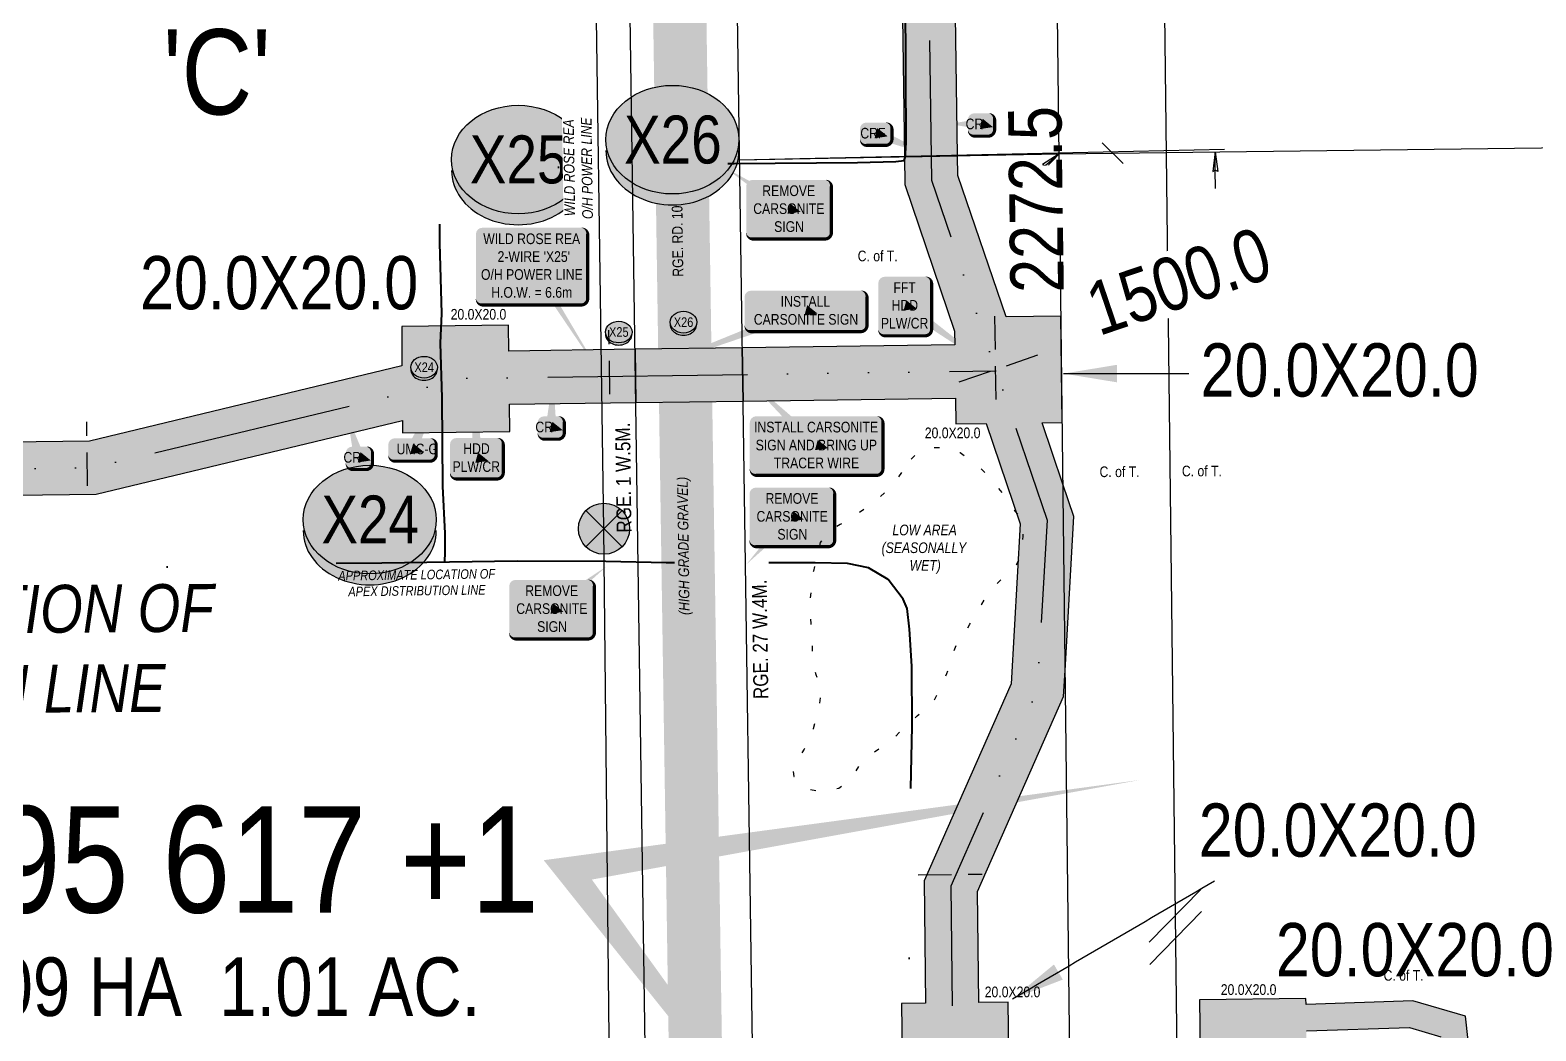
# Model space of a CAD drawing. Extents: x 57693 to 70573, y 5994359 to 6008381.
# Drawn here: x 64984.2 to 65266.7, y 6001895.5 to 6002083.4 of the extents above; entities that cross this region are included whole.
import ezdxf
from ezdxf.enums import TextEntityAlignment as Align

# ---------------------------------------------------------------- set-up
doc = ezdxf.new("R2010")
doc.units = 0
doc.header["$LTSCALE"] = 5
for name, pattern in [('COOP2', [10, 5, -1, 0, -1, 0, -1, 0, -1, 0, -1]), ('DASHDOT', [25.4, 12.7, -6.35, 0, -6.35]), ('foc-TIELINE', [1.875, 1.25, -0.625]), ('foc-TOPO', [1, 0.2, -0.8])]:
    doc.linetypes.add(name, pattern=pattern)
for name, color, linetype in [('7', 7, 'Continuous'), ('AS-FENCE', 48, 'foc-FENCE'), ('AS-POWER', 104, 'foc-POWER'), ('AS-POWER-EXISTING-PP', 72, 'Continuous'), ('AS-POWER-T-1000', 104, 'Continuous'), ('AS-ROADS', 254, 'Continuous'), ('C-SYMBOL', 7, 'Continuous'), ('D-TXT-1000', 6, 'Continuous'), ('DETAIL-T', 7, 'Continuous'), ('L-AREAREQUIRED', 7, 'Continuous'), ('L-ROAD-T-1000', 7, 'Continuous'), ('L-SEC', 7, 'Continuous'), ('L-TITLEDB', 4, 'Continuous'), ('L-TITLEDB-T-1000', 4, 'Continuous'), ('P-APEX RECON PAY ITEMS-1000', 240, 'Continuous'), ('P-APEX RECON-10m BUFFER', 51, 'COOP2'), ('P-APEX RECON-URBAN', 30, 'COOP2'), ('P-APEX RECON-WORK AREA', 104, 'Continuous'), ('P-BUFFER-PURPLE', 187, 'foc-TIELINE'), ('P-BUFFER-PURPLE-T', 187, 'Continuous'), ('P-CROSSINGS', 250, 'Continuous'), ('P-CROSSINGS-1000', 250, 'Continuous'), ('T-LOW-AREA', 48, 'foc-TOPO')]:
    doc.layers.add(name, color=color, linetype=linetype)
for name, color, linetype, lineweight in [('AS-RECON EXISTING', 151, 'DASHDOT', 40), ('P-APEX RECON-TWS-T', 104, 'Continuous', 9), ('P-APEX RECON-TWS-T-1000', 104, 'Continuous', 9), ('T-TEXT-1000', 48, 'Continuous', 18)]:
    doc.layers.add(name, color=color, linetype=linetype, lineweight=lineweight)
doc.layers.add('AS-RECON EXISTING-T-1000', color=7, linetype='Continuous', true_color=0x7abdff)
doc.layers.add('P-APEX RECON-TO BE DRILLED-H', color=7, linetype='Continuous', true_color=0xffafe1)
doc.styles.add('1.8', font='ARIALN.TTF', dxfattribs={"height": 2})
doc.styles.add('100L', font='ARIALN.TTF', dxfattribs={"height": 11})
doc.styles.add('175L', font='ARIALN.TTF', dxfattribs={"height": 10})
doc.styles.add('80', font='ARIALN.TTF', dxfattribs={"height": 10})
doc.styles.add('80CG', font='ARIALN.TTF', dxfattribs={"height": 10})
doc.styles.add('80L', font='ARIALN.TTF', dxfattribs={"height": 10})
doc.styles.add('80LS', font='ARIALNI.TTF', dxfattribs={"height": 10})
doc.styles.add('Crossing', font='ARIALN.TTF', dxfattribs={"height": 10})
doc.styles.add('foc-LtypeFont', font='ARIALN.TTF', dxfattribs={"height": 7.35})
doc.linetypes.add('foc-FENCE', pattern='A,10,-1,["X",foc-LtypeFont,S=0.2,R=0,X=-0.625,Y=-0.75],-1.24', length=12.24)
doc.linetypes.add('foc-POWER', pattern='A,6,-1,["P",foc-LtypeFont,S=0.2,R=0,X=-0.625,Y=-0.75],-1.24,4', length=12.24)
doc.dimstyles.new('Compass 5 000', dxfattribs={"dimscale": 5, "dimtxt": 9, "dimasz": 2, "dimexe": 0.2, "dimexo": 0.0625, "dimgap": 0.5, "dimtad": 0, "dimtih": 1, "dimtoh": 1, "dimzin": 0, "dimdsep": 46, "dimtxsty": '80CG', "dimcen": 0.1, "dimse1": 1, "dimse2": 1, "dimclrd": 256, "dimclrt": 256, "dimaunit": 1, "dimadec": 4, "dimazin": 0, "dimtfac": 0.06, "dimtofl": 0, "dimtmove": 0, "dimatfit": 1, "dimfxl": 0.2, "dimtolj": 1, "dimtzin": 0, "dimlwd": -1, "dimarcsym": 0})

# ---------------------------------------------------------------- blocks, each defined once
blk = doc.blocks.new('POWERPOLE')
h = blk.add_hatch(color=255)
edge = h.paths.add_edge_path()
edge.add_arc((0, 0), 0.96, 0, 360)
at = {"linetype": 'Continuous'}
for p, q in [((0.679, -0.679), (-0.679, 0.679)), ((-0.679, -0.679), (0.679, 0.679))]:
    blk.add_line(p, q, dxfattribs=at)
blk.add_circle((0, 0), 0.96, dxfattribs=at)
blk = doc.blocks.new('*U1793')
at = {"true_color": 0xffffa8}
h = blk.add_hatch(color=51, dxfattribs=at)
edge = h.paths.add_edge_path()
edge.add_line((-19, -20), (19, -20))
edge.add_arc((19, -14), 6, 270, 360)
edge.add_line((25, -14), (25, 12.5))
edge.add_arc((19, 12.5), 6, 0, 90)
edge.add_line((19, 18.5), (-19, 18.5))
edge.add_arc((-19, 12.5), 6, 90, 180)
edge.add_line((-25, 12.5), (-25, -14))
edge.add_arc((-19, -14), 6, 180, 270)
at = {"color": 240, "flags": 128}
for points in [[(-1.5, 74.9, 0, 10, 0), (0, 0, 5, 5, 0)], [(11, -3, 0, 10, 0), (0, 0, 5, 5, 0)]]:
    blk.add_lwpolyline(points, format="xyseb", dxfattribs=at)
blk.add_lwpolyline([(-19, -20, 3, 3, 0), (19, -20, 3, 3, 0.414214), (25, -14, 3, 3, 0), (25, 12.5, 3, 0, 0.414214), (19, 18.5, 0, 0, 0), (-19, 18.5, 0, 0, 0.414214), (-25, 12.5, 0, 0, 0), (-25, -14, 0, 3, 0.414214)], format="xyseb", close=True, dxfattribs=at)
at = {"color": 4, "style": '80'}
blk.add_attdef('OTHER_001', (-14.7, -5), '', height=10, dxfattribs=at)
blk = doc.blocks.new('*U1794')
at = {"true_color": 0xffffa8}
h = blk.add_hatch(color=51, dxfattribs=at)
edge = h.paths.add_edge_path()
edge.add_line((-19, -28.5), (19, -28.5))
edge.add_arc((19, -22.5), 6, 270, 360)
edge.add_line((25, -22.5), (25, 21))
edge.add_arc((19, 21), 6, 0, 90)
edge.add_line((19, 27), (-19, 27))
edge.add_arc((-19, 21), 6, 90, 180)
edge.add_line((-25, 21), (-25, -22.5))
edge.add_arc((-19, -22.5), 6, 180, 270)
at = {"color": 240, "flags": 128}
blk.add_lwpolyline([(-19, -28.5, 3, 3, 0), (19, -28.5, 3, 3, 0.414214), (25, -22.5, 3, 3, 0), (25, 21, 3, 0, 0.414214), (19, 27, 0, 0, 0), (-19, 27, 0, 0, 0.414214), (-25, 21, 0, 0, 0), (-25, -22.5, 0, 3, 0.414214)], format="xyseb", close=True, dxfattribs=at)
for points in [[(85.6, -61.5, 0, 10, 0), (0, 0, 5, 5, 0)], [(11, -3, 0, 10, 0), (0, 0, 5, 5, 0)]]:
    blk.add_lwpolyline(points, format="xyseb", dxfattribs=at)
at = {"color": 4, "style": '80'}
blk.add_attdef('OTHER_001', (-14.7, -5), '', height=10, dxfattribs=at)
blk = doc.blocks.new('*U1796')
at = {"true_color": 0xffffa8}
h = blk.add_hatch(color=51, dxfattribs=at)
edge = h.paths.add_edge_path()
edge.add_line((-6.5, -11.5), (6.5, -11.5))
edge.add_arc((6.5, -5.5), 6, 270, 360)
edge.add_line((12.5, -5.5), (12.5, 4))
edge.add_arc((6.5, 4), 6, 0, 90)
edge.add_line((6.5, 10), (-6.5, 10))
edge.add_arc((-6.5, 4), 6, 90, 180)
edge.add_line((-12.5, 4), (-12.5, -5.5))
edge.add_arc((-6.5, -5.5), 6, 180, 270)
at = {"color": 240, "flags": 128}
for points in [[(-30.2, -0.1, 0, 10, 0), (0, 0, 5, 5, 0)], [(11, -3, 0, 10, 0), (0, 0, 5, 5, 0)]]:
    blk.add_lwpolyline(points, format="xyseb", dxfattribs=at)
blk.add_lwpolyline([(-6.5, -11.5, 3, 3, 0), (6.5, -11.5, 3, 3, 0.414214), (12.5, -5.5, 3, 3, 0), (12.5, 4, 3, 0, 0.414214), (6.5, 10, 0, 0, 0), (-6.5, 10, 0, 0, 0.414214), (-12.5, 4, 0, 0, 0), (-12.5, -5.5, 0, 3, 0.414214)], format="xyseb", close=True, dxfattribs=at)
at = {"color": 4, "style": '80'}
blk.add_attdef('OTHER_001', (-14.7, -5), '', height=10, dxfattribs=at)
blk = doc.blocks.new('*U1797')
at = {"true_color": 0xffffa8}
h = blk.add_hatch(color=51, dxfattribs=at)
edge = h.paths.add_edge_path()
edge.add_line((-9, -11.5), (9, -11.5))
edge.add_arc((9, -5.5), 6, 270, 360)
edge.add_line((15, -5.5), (15, 4))
edge.add_arc((9, 4), 6, 0, 90)
edge.add_line((9, 10), (-9, 10))
edge.add_arc((-9, 4), 6, 90, 180)
edge.add_line((-15, 4), (-15, -5.5))
edge.add_arc((-9, -5.5), 6, 180, 270)
at = {"color": 240, "flags": 128}
blk.add_lwpolyline([(-9, -11.5, 3, 3, 0), (9, -11.5, 3, 3, 0.414214), (15, -5.5, 3, 3, 0), (15, 4, 3, 0, 0.414214), (9, 10, 0, 0, 0), (-9, 10, 0, 0, 0.414214), (-15, 4, 0, 0, 0), (-15, -5.5, 0, 3, 0.414214)], format="xyseb", close=True, dxfattribs=at)
for points in [[(51.6, -21, 0, 10, 0), (0, 0, 5, 5, 0)], [(11, -3, 0, 10, 0), (0, 0, 5, 5, 0)]]:
    blk.add_lwpolyline(points, format="xyseb", dxfattribs=at)
at = {"color": 4, "style": '80'}
blk.add_attdef('OTHER_001', (-14.7, -5), '', height=10, dxfattribs=at)
blk = doc.blocks.new('*U1798')
at = {"true_color": 0xffffa8}
h = blk.add_hatch(color=51, dxfattribs=at)
edge = h.paths.add_edge_path()
edge.add_line((-34, -28.5), (34, -28.5))
edge.add_arc((34, -22.5), 6, 270, 360)
edge.add_line((40, -22.5), (40, 21))
edge.add_arc((34, 21), 6, 0, 90)
edge.add_line((34, 27), (-34, 27))
edge.add_arc((-34, 21), 6, 90, 180)
edge.add_line((-40, 21), (-40, -22.5))
edge.add_arc((-34, -22.5), 6, 180, 270)
at = {"color": 240, "flags": 128}
for points in [[(-60.2, 38.7, 0, 10, 0), (0, 0, 5, 5, 0)], [(11, -3, 0, 10, 0), (0, 0, 5, 5, 0)]]:
    blk.add_lwpolyline(points, format="xyseb", dxfattribs=at)
blk.add_lwpolyline([(-34, -28.5, 3, 3, 0), (34, -28.5, 3, 3, 0.414214), (40, -22.5, 3, 3, 0), (40, 21, 3, 0, 0.414214), (34, 27, 0, 0, 0), (-34, 27, 0, 0, 0.414214), (-40, 21, 0, 0, 0), (-40, -22.5, 0, 3, 0.414214)], format="xyseb", close=True, dxfattribs=at)
at = {"color": 4, "style": '80'}
blk.add_attdef('OTHER_001', (-14.7, -5), '', height=10, dxfattribs=at)
blk = doc.blocks.new('*U1799')
at = {"true_color": 0xffffa8}
h = blk.add_hatch(color=51, dxfattribs=at)
edge = h.paths.add_edge_path()
edge.add_line((-56.5, -28.5), (56.5, -28.5))
edge.add_arc((56.5, -22.5), 6, 270, 360)
edge.add_line((62.5, -22.5), (62.5, 21))
edge.add_arc((56.5, 21), 6, 0, 90)
edge.add_line((56.5, 27), (-56.5, 27))
edge.add_arc((-56.5, 21), 6, 90, 180)
edge.add_line((-62.5, 21), (-62.5, -22.5))
edge.add_arc((-56.5, -22.5), 6, 180, 270)
at = {"color": 240, "flags": 128}
for points in [[(-69.2, 66.6, 0, 10, 0), (0, 0, 5, 5, 0)], [(11, -3, 0, 10, 0), (0, 0, 5, 5, 0)]]:
    blk.add_lwpolyline(points, format="xyseb", dxfattribs=at)
blk.add_lwpolyline([(-56.5, -28.5, 3, 3, 0), (56.5, -28.5, 3, 3, 0.414214), (62.5, -22.5, 3, 3, 0), (62.5, 21, 3, 0, 0.414214), (56.5, 27, 0, 0, 0), (-56.5, 27, 0, 0, 0.414214), (-62.5, 21, 0, 0, 0), (-62.5, -22.5, 0, 3, 0.414214)], format="xyseb", close=True, dxfattribs=at)
at = {"color": 4, "style": '80'}
blk.add_attdef('OTHER_001', (-14.7, -5), '', height=10, dxfattribs=at)
blk = doc.blocks.new('*U1800')
at = {"true_color": 0xffffa8}
h = blk.add_hatch(color=51, dxfattribs=at)
edge = h.paths.add_edge_path()
edge.add_line((-51.5, -20), (51.5, -20))
edge.add_arc((51.5, -14), 6, 270, 360)
edge.add_line((57.5, -14), (57.5, 12.5))
edge.add_arc((51.5, 12.5), 6, 0, 90)
edge.add_line((51.5, 18.5), (-51.5, 18.5))
edge.add_arc((-51.5, 12.5), 6, 90, 180)
edge.add_line((-57.5, 12.5), (-57.5, -14))
edge.add_arc((-51.5, -14), 6, 180, 270)
at = {"color": 240, "flags": 128}
blk.add_lwpolyline([(-51.5, -20, 3, 3, 0), (51.5, -20, 3, 3, 0.414214), (57.5, -14, 3, 3, 0), (57.5, 12.5, 3, 0, 0.414214), (51.5, 18.5, 0, 0, 0), (-51.5, 18.5, 0, 0, 0.414214), (-57.5, 12.5, 0, 0, 0), (-57.5, -14, 0, 3, 0.414214)], format="xyseb", close=True, dxfattribs=at)
for points in [[(-160.8, -60.1, 0, 10, 0), (0, 0, 5, 5, 0)], [(11, -3, 0, 10, 0), (0, 0, 5, 5, 0)]]:
    blk.add_lwpolyline(points, format="xyseb", dxfattribs=at)
at = {"color": 4, "style": '80'}
blk.add_attdef('OTHER_001', (-14.7, -5), '', height=10, dxfattribs=at)
blk = doc.blocks.new('*U1801')
h = blk.add_hatch(color=255)
edge = h.paths.add_edge_path()
edge.add_line((-46.5, -37), (46.5, -37))
edge.add_arc((46.5, -31), 6, 270, 360)
edge.add_line((52.5, -31), (52.5, 29.5))
edge.add_arc((46.5, 29.5), 6, 0, 90)
edge.add_line((46.5, 35.5), (-46.5, 35.5))
edge.add_arc((-46.5, 29.5), 6, 90, 180)
edge.add_line((-52.5, 29.5), (-52.5, -31))
edge.add_arc((-46.5, -31), 6, 180, 270)
at = {"color": 104, "flags": 128}
blk.add_lwpolyline([(-46.5, -37, 3, 3, 0), (46.5, -37, 3, 3, 0.414214), (52.5, -31, 3, 3, 0), (52.5, 29.5, 3, 0, 0.414214), (46.5, 35.5, 0, 0, 0), (-46.5, 35.5, 0, 0, 0.414214), (-52.5, 29.5, 0, 0, 0), (-52.5, -31, 0, 3, 0.414214)], format="xyseb", close=True, dxfattribs=at)
blk.add_lwpolyline([(65.8, -103.8, 0, 7.5, 0), (0, 0, 0, 0, 0)], format="xyseb", dxfattribs=at)
at = {"color": 104, "style": '80'}
blk.add_attdef('ENTER_TEXT_001', (-26.8, -4.9), '', height=10, dxfattribs=at)
blk = doc.blocks.new('*U1802')
at = {"true_color": 0xffffa8}
h = blk.add_hatch(color=51, dxfattribs=at)
edge = h.paths.add_edge_path()
edge.add_line((-16.5, -11.5), (16.5, -11.5))
edge.add_arc((16.5, -5.5), 6, 270, 360)
edge.add_line((22.5, -5.5), (22.5, 4))
edge.add_arc((16.5, 4), 6, 0, 90)
edge.add_line((16.5, 10), (-16.5, 10))
edge.add_arc((-16.5, 4), 6, 90, 180)
edge.add_line((-22.5, 4), (-22.5, -5.5))
edge.add_arc((-16.5, -5.5), 6, 180, 270)
at = {"color": 240, "flags": 128}
for points in [[(28, 61.1, 0, 10, 0), (0, 0, 5, 5, 0)], [(11, -3, 0, 10, 0), (0, 0, 5, 5, 0)]]:
    blk.add_lwpolyline(points, format="xyseb", dxfattribs=at)
blk.add_lwpolyline([(-16.5, -11.5, 3, 3, 0), (16.5, -11.5, 3, 3, 0.414214), (22.5, -5.5, 3, 3, 0), (22.5, 4, 3, 0, 0.414214), (16.5, 10, 0, 0, 0), (-16.5, 10, 0, 0, 0.414214), (-22.5, 4, 0, 0, 0), (-22.5, -5.5, 0, 3, 0.414214)], format="xyseb", close=True, dxfattribs=at)
at = {"color": 4, "style": '80'}
blk.add_attdef('OTHER_001', (-14.7, -5), '', height=10, dxfattribs=at)
blk = doc.blocks.new('*U1803')
at = {"true_color": 0xffffa8}
h = blk.add_hatch(color=51, dxfattribs=at)
edge = h.paths.add_edge_path()
edge.add_line((-34, -28.5), (34, -28.5))
edge.add_arc((34, -22.5), 6, 270, 360)
edge.add_line((40, -22.5), (40, 21))
edge.add_arc((34, 21), 6, 0, 90)
edge.add_line((34, 27), (-34, 27))
edge.add_arc((-34, 21), 6, 90, 180)
edge.add_line((-40, 21), (-40, -22.5))
edge.add_arc((-34, -22.5), 6, 180, 270)
at = {"color": 240, "flags": 128}
blk.add_lwpolyline([(-34, -28.5, 3, 3, 0), (34, -28.5, 3, 3, 0.414214), (40, -22.5, 3, 3, 0), (40, 21, 3, 0, 0.414214), (34, 27, 0, 0, 0), (-34, 27, 0, 0, 0.414214), (-40, 21, 0, 0, 0), (-40, -22.5, 0, 3, 0.414214)], format="xyseb", close=True, dxfattribs=at)
for points in [[(-43.1, -45.3, 0, 10, 0), (0, 0, 5, 5, 0)], [(11, -3, 0, 10, 0), (0, 0, 5, 5, 0)]]:
    blk.add_lwpolyline(points, format="xyseb", dxfattribs=at)
at = {"color": 4, "style": '80'}
blk.add_attdef('OTHER_001', (-14.7, -5), '', height=10, dxfattribs=at)
blk = doc.blocks.new('*U1804')
at = {"true_color": 0xffffa8}
h = blk.add_hatch(color=51, dxfattribs=at)
edge = h.paths.add_edge_path()
edge.add_line((-34, -28.5), (34, -28.5))
edge.add_arc((34, -22.5), 6, 270, 360)
edge.add_line((40, -22.5), (40, 21))
edge.add_arc((34, 21), 6, 0, 90)
edge.add_line((34, 27), (-34, 27))
edge.add_arc((-34, 21), 6, 90, 180)
edge.add_line((-40, 21), (-40, -22.5))
edge.add_arc((-34, -22.5), 6, 180, 270)
at = {"color": 240, "flags": 128}
for points in [[(51.2, 39.5, 0, 10, 0), (0, 0, 5, 5, 0)], [(11, -3, 0, 10, 0), (0, 0, 5, 5, 0)]]:
    blk.add_lwpolyline(points, format="xyseb", dxfattribs=at)
blk.add_lwpolyline([(-34, -28.5, 3, 3, 0), (34, -28.5, 3, 3, 0.414214), (40, -22.5, 3, 3, 0), (40, 21, 3, 0, 0.414214), (34, 27, 0, 0, 0), (-34, 27, 0, 0, 0.414214), (-40, 21, 0, 0, 0), (-40, -22.5, 0, 3, 0.414214)], format="xyseb", close=True, dxfattribs=at)
at = {"color": 4, "style": '80'}
blk.add_attdef('OTHER_001', (-14.7, -5), '', height=10, dxfattribs=at)
blk = doc.blocks.new('xing2')
h = blk.add_hatch(color=50)
h.dxf.hatch_style = 1
edge = h.paths.add_edge_path()
edge.add_ellipse((0, 0), major_axis=(-12.5, 0), ratio=0.816297, start_angle=0, end_angle=360)
h = blk.add_hatch(color=250)
h.dxf.hatch_style = 1
edge = h.paths.add_edge_path()
edge.add_ellipse((0, -2.05), major_axis=(-12.5, 0), ratio=0.816297, start_angle=0, end_angle=180)
edge.add_line((12.5, -2.05), (12.5, 0))
edge.add_ellipse((0, 0), major_axis=(-12.5, 0), ratio=0.816297, start_angle=0, end_angle=180, ccw=False)
edge.add_line((-12.5, 0), (-12.5, -2.05))
at = {"color": 250}
blk.add_ellipse((0, 0), major_axis=(-12.5, 0), ratio=0.816297, dxfattribs=at)
blk.add_ellipse((0, -2.05), major_axis=(-12.5, 0), ratio=0.816297, start_param=0, end_param=3.141593, dxfattribs=at)
at = {"color": 250, "style": 'Crossing'}
blk.add_attdef('CROSSING', text='', height=9, dxfattribs=at).set_placement((0.09, 0.02), align=Align.MIDDLE_CENTER)
at = {"color": 250, "style": 'Crossing', "flags": 1}
for tag, p in [('OWNER', (0.09, -12.49)), ('DESCRIPTION', (0.09, -25.77)), ('LOCATION', (0.09, -39.3)), ('DWG_REF', (0.09, -52.84))]:
    blk.add_attdef(tag, text='', height=9, dxfattribs=at).set_placement(p, align=Align.MIDDLE_CENTER)
blk = doc.blocks.new('*U2128')
at = {"true_color": 0xffffa8}
h = blk.add_hatch(color=51, dxfattribs=at)
edge = h.paths.add_edge_path()
edge.add_line((-6.5, -11.5), (6.5, -11.5))
edge.add_arc((6.5, -5.5), 6, 270, 360)
edge.add_line((12.5, -5.5), (12.5, 4))
edge.add_arc((6.5, 4), 6, 0, 90)
edge.add_line((6.5, 10), (-6.5, 10))
edge.add_arc((-6.5, 4), 6, 90, 180)
edge.add_line((-12.5, 4), (-12.5, -5.5))
edge.add_arc((-6.5, -5.5), 6, 180, 270)
at = {"color": 240, "flags": 128}
for points in [[(1.9, 45.9, 0, 10, 0), (0, 0, 5, 5, 0)], [(11, -3, 0, 10, 0), (0, 0, 5, 5, 0)]]:
    blk.add_lwpolyline(points, format="xyseb", dxfattribs=at)
blk.add_lwpolyline([(-6.5, -11.5, 3, 3, 0), (6.5, -11.5, 3, 3, 0.414214), (12.5, -5.5, 3, 3, 0), (12.5, 4, 3, 0, 0.414214), (6.5, 10, 0, 0, 0), (-6.5, 10, 0, 0, 0.414214), (-12.5, 4, 0, 0, 0), (-12.5, -5.5, 0, 3, 0.414214)], format="xyseb", close=True, dxfattribs=at)
at = {"color": 4, "style": '80'}
blk.add_attdef('OTHER_001', (-14.7, -5), '', height=10, dxfattribs=at)
blk = doc.blocks.new('*U2129')
at = {"true_color": 0xffffa8}
h = blk.add_hatch(color=51, dxfattribs=at)
edge = h.paths.add_edge_path()
edge.add_line((-6.5, -11.5), (6.5, -11.5))
edge.add_arc((6.5, -5.5), 6, 270, 360)
edge.add_line((12.5, -5.5), (12.5, 4))
edge.add_arc((6.5, 4), 6, 0, 90)
edge.add_line((6.5, 10), (-6.5, 10))
edge.add_arc((-6.5, 4), 6, 90, 180)
edge.add_line((-12.5, 4), (-12.5, -5.5))
edge.add_arc((-6.5, -5.5), 6, 180, 270)
at = {"color": 240, "flags": 128}
for points in [[(-11.2, 39.6, 0, 10, 0), (0, 0, 5, 5, 0)], [(11, -3, 0, 10, 0), (0, 0, 5, 5, 0)]]:
    blk.add_lwpolyline(points, format="xyseb", dxfattribs=at)
blk.add_lwpolyline([(-6.5, -11.5, 3, 3, 0), (6.5, -11.5, 3, 3, 0.414214), (12.5, -5.5, 3, 3, 0), (12.5, 4, 3, 0, 0.414214), (6.5, 10, 0, 0, 0), (-6.5, 10, 0, 0, 0.414214), (-12.5, 4, 0, 0, 0), (-12.5, -5.5, 0, 3, 0.414214)], format="xyseb", close=True, dxfattribs=at)
at = {"color": 4, "style": '80'}
blk.add_attdef('OTHER_001', (-14.7, -5), '', height=10, dxfattribs=at)

msp = doc.modelspace()

# ---------------------------------------------------------------- hatches: boundary and pattern name
at = {"layer": 'P-APEX RECON-10m BUFFER'}
h = msp.add_hatch(color=256, dxfattribs=at)
h.dxf.hatch_style = 1
h.paths.add_polyline_path([(65141.148, 6002553.528), (65113.775, 6002565.431), (65113.502, 6002565.465), (65116.226, 6002571.068), (65116.337, 6002572.263), (65111.218, 6002572.194), (65109.878, 6002569.438), (65110.003, 6002560.855), (65112.452, 6002560.559), (65141.227, 6002548.045), (65148.236, 6002059.592), (65158.227, 6002059.777), (65150.866, 6002572.729), (65140.875, 6002572.594)])
h = msp.add_hatch(color=256, dxfattribs=at)
h.dxf.hatch_style = 1
h.paths.add_polyline_path([(65178.399, 6001963.143), (65180.051, 6001992.024), (65177.986, 6001998.098), (65174.072, 6002009.613), (65177.85, 6002009.658), (65177.613, 6002029.641), (65167.305, 6002029.52), (65158.28, 6002056.069), (65158.227, 6002059.777), (65148.236, 6002059.592), (65148.311, 6002054.347), (65157.66, 6002026.845), (65157.691, 6002024.262), (65117.813, 6002023.709), (65117.958, 6002013.717), (65157.809, 6002014.27), (65157.866, 6002009.422), (65163.56, 6002009.489), (65169.964, 6001990.651), (65168.247, 6001960.634), (65151.971, 6001923.652), (65152.228, 6001900.654), (65147.721, 6001900.601), (65147.957, 6001880.617), (65152.451, 6001880.67), (65153.705, 6001768.486), (65163.697, 6001768.613), (65162.443, 6001880.788), (65167.94, 6001880.853), (65167.935, 6001881.297), (65179.365, 6001881.388), (65199.464, 6001881.549), (65199.346, 6001891.54), (65179.247, 6001891.38), (65167.817, 6001891.289), (65167.704, 6001900.837), (65162.22, 6001900.772), (65161.987, 6001921.604), (65178.12, 6001958.261)])
h = msp.add_hatch(color=256, dxfattribs=at)
h.dxf.hatch_style = 1
h.paths.add_polyline_path([(64342.176, 6001951.278), (64344.266, 6001954.426), (64358.754, 6001967.427), (64377.805, 6001975.994), (64379.788, 6001971.398), (64398.245, 6001979.435), (64397.368, 6001981.429), (64628.927, 6001991.626), (64689.85, 6001992.387), (64689.891, 6001987.339), (64695.038, 6001987.409), (64696.069, 6001898.568), (64696.642, 6001898.531), (64698.108, 6001788.777), (64702.378, 6001788.951), (64707.288, 6001792.855), (64705.03, 6001987.545), (64710.057, 6001987.613), (64709.979, 6001992.638), (64996.584, 6001996.217), (65054.025, 6002010.032), (65054.042, 6002007.747), (65074.197, 6002008.008), (65074.124, 6002013.108), (65097.855, 6002013.438), (65097.71, 6002023.429), (65073.98, 6002023.1), (65073.91, 6002027.947), (65053.899, 6002027.701), (65053.952, 6002020.292), (64995.337, 6002006.195), (64709.825, 6002002.63), (64709.749, 6002007.561), (64689.73, 6002007.347), (64689.77, 6002002.379), (64628.645, 6002001.616), (64393.055, 6001991.241), (64390.204, 6001997.726), (64371.868, 6001989.752), (64373.846, 6001985.17), (64353.238, 6001975.902), (64336.645, 6001961.013), (64332.784, 6001955.197), (64340.548, 6001951.742)])
h = msp.add_hatch(color=256, dxfattribs=at)
h.dxf.hatch_style = 1
h.paths.add_polyline_path([(65097.855, 6002013.438), (65117.958, 6002013.717), (65117.813, 6002023.709), (65097.71, 6002023.429)])
h = msp.add_hatch(color=256, dxfattribs=at)
h.dxf.hatch_style = 1
h.paths.add_polyline_path([(65203.73, 6001891.575), (65199.346, 6001891.54), (65199.464, 6001881.549), (65203.848, 6001881.584), (65203.851, 6001881.313), (65209.11, 6001881.375), (65208.854, 6001854.375), (65208.388, 6001846.234), (65218.365, 6001845.663), (65218.844, 6001854.042), (65219.104, 6001881.493), (65223.835, 6001881.549), (65223.671, 6001895.443), (65243.023, 6001896.085), (65248.932, 6001894.36), (65254.071, 6001847.456), (65258.658, 6001776.492), (65258.003, 6001769.814), (65263.03, 6001769.878), (65263.67, 6001776.409), (65259.05, 6001847.89), (65253.535, 6001898.22), (65243.657, 6001901.105), (65223.612, 6001900.44), (65223.599, 6001901.532), (65203.615, 6001901.296)])
at = {"layer": 'P-APEX RECON-TO BE DRILLED-H'}
h = msp.add_hatch(color=256, dxfattribs=at)
h.dxf.hatch_style = 1
h.paths.add_polyline_path([(65165.533, 6002014.378), (65165.394, 6002024.369), (65067.669, 6002023.012), (65067.742, 6002017.78), (65067.808, 6002013.021)])

# ---------------------------------------------------------------- linework, layer by layer
at = {"layer": '7'}
for points in [[(65189.312, 6002058.305), (65185.334, 6002062.191)], [(65177.271, 6002060.13), (65174.136, 6002058.133)], [(65174.624, 6002057.94), (65177.271, 6002060.13)], [(65177.271, 6002060.13), (65174.722, 6002057.425)], [(65206.533, 6002060.481), (65206.117, 6002056.788)], [(65206.573, 6002057.046), (65206.533, 6002060.481)], [(65206.533, 6002060.481), (65207.036, 6002056.798)], [(65171.977, 6002055.75), (65174.624, 6002057.94)], [(65174.136, 6002058.133), (65174.624, 6002057.94)], [(65174.722, 6002057.425), (65174.624, 6002057.94)], [(65206.117, 6002056.788), (65206.573, 6002057.046)], [(65206.613, 6002053.61), (65206.573, 6002057.046)], [(65207.036, 6002056.798), (65206.573, 6002057.046)], [(65203.877, 6001922.033), (65194.163, 6001912.088)], [(65203.999, 6001917.864), (65194.285, 6001907.919)]]:
    msp.add_lwpolyline(points, dxfattribs=at)
at = {"layer": 'AS-FENCE'}
msp.add_line((65117.244, 6002059.017), (65208.336, 6002061.022), dxfattribs=at)
at = {"layer": 'AS-POWER', "flags": 128}
msp.add_lwpolyline([(65101.065, 6001748.32), (65093.292, 6001852.217), (65091.856, 6001989.74), (65089.874, 6002124.713), (65082.293, 6002537.081), (65077.274, 6002807.902), (65071.065, 6003218.803), (65069.696, 6003343.293)], dxfattribs=at)
at = {"layer": 'AS-RECON EXISTING', "flags": 128}
for points in [[(65128.201, 6003387.82), (65128.71, 6003345.042), (65129.565, 6003318.623), (65130.393, 6003298.667), (65131.991, 6003255.842), (65133.085, 6003207.789), (65133.527, 6003164.157), (65134.265, 6003117.597), (65135.431, 6003072.229), (65136.585, 6002992.203), (65137.19, 6002884.541), (65137.431, 6002821.02), (65137.263, 6002771.815), (65137.234, 6002730.717), (65137.89, 6002684.334), (65138.316, 6002639.18), (65139.058, 6002594.537), (65139.542, 6002553.349), (65140.206, 6002516.501), (65141.41, 6002476.067), (65142.482, 6002422.225), (65143.091, 6002383.856), (65143.747, 6002343.802), (65144.465, 6002302.394), (65145.546, 6002264.303), (65146.064, 6002228.671), (65146.654, 6002192.249), (65147.596, 6002146.658), (65148.32, 6002096.615), (65148.501, 6002061.747)], [(65061.975, 6001983.454), (65062.056, 6001985.419), (65062.047, 6001988.817), (65061.621, 6001997.724), (65061.484, 6002014.294), (65061.201, 6002024.557), (65061.405, 6002030.133), (65061.059, 6002043.356), (65060.971, 6002055.592), (65061.25, 6002056.347), (65061.401, 6002056.626), (65061.706, 6002056.743), (65071.195, 6002057.224), (65079.852, 6002057.483), (65086.553, 6002057.74), (65090.379, 6002057.516), (65097.653, 6002057.92), (65100.353, 6002058.433), (65111.371, 6002058.361), (65116.276, 6002058.32), (65139.405, 6002058.523), (65146.624, 6002058.682), (65148.175, 6002058.9), (65148.446, 6002059.63), (65148.508, 6002061.784)], [(65105.109, 6001983.317), (65103.541, 6001983.317), (65092.23, 6001983.57), (65075.577, 6001983.633), (65050.189, 6001983.292), (65036.57, 6001983.18), (65017.846, 6001982.582), (64999.189, 6001982.56), (64985.398, 6001982.476), (64964.459, 6001982.711), (64939.381, 6001983.091), (64908.031, 6001982.881), (64885.18, 6001982.977), (64857.55, 6001982.768), (64834.783, 6001982.871), (64811.518, 6001982.785), (64796.645, 6001982.434), (64767.007, 6001982.601), (64727.172, 6001982.233), (64709.734, 6001982.272), (64687.762, 6001982.202), (64663.06, 6001982.184), (64644.221, 6001982.115), (64638.192, 6001981.99), (64631.167, 6001982.072), (64631.073, 6001982.049)], [(65409.36, 6001269.731), (65409.34, 6001279.122), (65408.991, 6001288.616), (65408.996, 6001297.737), (65409.018, 6001306.347), (65408.896, 6001322.394), (65408.926, 6001337.294), (65408.973, 6001346.246), (65408.988, 6001349.844), (65408.736, 6001366.802), (65408.128, 6001390.847), (65408.165, 6001402.891), (65407.613, 6001447.381), (65407.231, 6001458.345), (65407.203, 6001481.488), (65406.712, 6001501.14), (65406.159, 6001522.954), (65405.924, 6001544.267), (65405.677, 6001560.893), (65405.487, 6001572.587), (65405.096, 6001589.979), (65404.807, 6001612.689), (65404.6, 6001632.72), (65404.104, 6001653.244), (65403.692, 6001668.29), (65403.554, 6001683.539), (65403.54, 6001685.678), (65403.739, 6001693.485), (65403.627, 6001708.447), (65403.515, 6001719.02), (65403.684, 6001733.711), (65403.916, 6001746.033), (65403.485, 6001750.248), (65403.397, 6001751.811), (65402.983, 6001761.607), (65402.299, 6001773.77), (65401.618, 6001781.704), (65401.088, 6001788.395), (65400.009, 6001791.987), (65398.766, 6001793.377), (65395.926, 6001794.887), (65390.168, 6001796.207), (65382.103, 6001796.078), (65373.33, 6001795.938), (65360.439, 6001795.792), (65349.23, 6001795.73), (65334.611, 6001795.737), (65330.865, 6001795.838), (65319.267, 6001796.002), (65313.71, 6001797.215), (65312.021, 6001798.615), (65310.234, 6001801.016), (65307.566, 6001810.806), (65307.235, 6001818.259), (65306.906, 6001829.58), (65305.308, 6001837.758), (65304.424, 6001840.061), (65302.857, 6001842.168), (65298.439, 6001847.175), (65296.397, 6001849.066), (65290.152, 6001854.335), (65285.626, 6001857.518), (65280.051, 6001861.321), (65274.543, 6001864.283), (65269.889, 6001865.897), (65265.172, 6001866.772), (65259.274, 6001867.383), (65254.061, 6001867.668), (65250.231, 6001867.677), (65236.435, 6001867.233), (65226.54, 6001866.97), (65217.581, 6001866.855), (65212.565, 6001866.313), (65203.871, 6001865.97), (65186.566, 6001864.455), (65175.213, 6001863.822), (65161.917, 6001865.114), (65157.36, 6001866.78), (65151.029, 6001870.974), (65149.748, 6001876.715), (65148.891, 6001884.576), (65148.944, 6001889.744), (65149.12, 6001898.588), (65149.105, 6001909.429), (65149.19, 6001922.139), (65149.396, 6001937.404), (65149.705, 6001952.693), (65149.638, 6001963.948), (65149.2, 6001970.855), (65148.726, 6001974.779), (65147.978, 6001976.534), (65145.206, 6001980.198), (65141.52, 6001982.417), (65137.556, 6001983.221), (65131.485, 6001983.322), (65125.871, 6001983.342), (65112.821, 6001983.321), (65109.039, 6001983.319)]]:
    msp.add_lwpolyline(points, dxfattribs=at)
at = {"layer": 'AS-ROADS', "const_width": 9.993, "flags": 128}
msp.add_lwpolyline([(65075.299, 6004280.926), (65091.006, 6002993.903), (65099.505, 6002521.34), (65111.344, 6001737.821), (65124.757, 6000932.43), (65125.889, 6000881.5), (65127.248, 6000854.337), (65127.928, 6000831.702), (65127.248, 6000797.975), (65126.566, 6000768.579), (65125.66, 6000755.677), (65126.566, 6000723.901), (65128.378, 6000674.555), (65127.699, 6000640.602), (65139.497, 5999837.648), (65150.936, 5999013.719), (65172.534, 5997603.263), (65172.769, 5997576.238), (65173.004, 5997542.398), (65174.65, 5997493.519)], dxfattribs=at)
at = {"layer": 'C-SYMBOL', "color": 3, "flags": 128}
msp.add_lwpolyline([(65145.976, 6001845.539, 0, 4.996, 0), (65085.248, 6001925.615, 4.996, 0, 0), (65192.403, 6001942.559, 0, 0, 0)], format="xyseb", dxfattribs=at)
at = {"layer": 'L-SEC', "flags": 128}
for points in [[(65191.297, 6002572.997), (65200.793, 6001769.085)], [(65101.426, 6001767.82), (65089.734, 6002571.98)], [(65121.529, 6001768.076), (65109.837, 6002572.272)], [(65180.695, 6001768.829), (65171.198, 6002572.72)]]:
    msp.add_lwpolyline(points, dxfattribs=at)
at = {"layer": 'L-TITLEDB', "flags": 128}
msp.add_lwpolyline([(65117.244, 6002059.017), (65177.271, 6002060.13), (65197.374, 6002060.366), (65479.033, 6002063.894), (65482.446, 6001773.113)], dxfattribs=at)
at = {"layer": 'P-APEX RECON-URBAN', "ltscale": 1.5, "flags": 128}
for points in [[(65145.064, 6003498.53), (65150.592, 6003495.59), (65153.801, 6003491.736), (65157.416, 6003484.725), (65159.202, 6003476.487), (65159.86, 6003450.811), (65161.16, 6003386.082), (65161.385, 6003345.24), (65135.216, 6003315.128), (65153.296, 6002055.208), (65175.007, 6001991.337), (65173.183, 6001959.447), (65156.979, 6001922.628), (65159.591, 6001688.926), (65195.685, 6001578.759), (65196.595, 6001503.578), (65160.397, 6001420.703), (65161.948, 6001319.593), (65162.944, 6001308.589), (65162.829, 6001289.295), (65162.318, 6001269.391), (65178.153, 6000191.692), (65240.238, 6000154.276), (65241.38, 6000056.533), (65234.98, 6000030.24), (65229.608, 6000016.338), (65221.563, 6000003.6)], [(62972.651, 6001761.193), (62973.385, 6001761.224), (62973.2, 6001778.287), (64071.864, 6001793.457), (64254.838, 6001906.242), (64279.24, 6001911.258), (64301.085, 6001922.167), (64318.958, 6001933.021), (64328.658, 6001939.95), (64340.455, 6001957.719), (64355.996, 6001971.664), (64378.494, 6001981.782), (64386.805, 6001985.965), (64628.786, 6001996.621), (64995.96, 6002001.206), (65065.744, 6002017.989), (65165.461, 6002019.373)]]:
    msp.add_lwpolyline(points, dxfattribs=at)
at = {"layer": 'P-APEX RECON-WORK AREA', "flags": 128}
for points in [[(65141.148, 6002553.528), (65113.775, 6002565.431), (65113.502, 6002565.465), (65116.226, 6002571.068), (65116.337, 6002572.263), (65111.218, 6002572.194), (65109.878, 6002569.438), (65110.003, 6002560.855), (65112.452, 6002560.559), (65141.227, 6002548.045), (65148.236, 6002059.592), (65158.227, 6002059.777), (65150.866, 6002572.729), (65140.875, 6002572.594), (65141.148, 6002553.528)], [(65167.817, 6001891.289), (65167.704, 6001900.837), (65162.22, 6001900.772), (65161.987, 6001921.604), (65178.12, 6001958.261), (65178.399, 6001963.143), (65180.051, 6001992.024), (65177.986, 6001998.098), (65174.072, 6002009.613), (65177.85, 6002009.658), (65177.613, 6002029.641), (65167.305, 6002029.52), (65158.28, 6002056.069), (65158.227, 6002059.777), (65148.236, 6002059.592), (65148.311, 6002054.347), (65157.66, 6002026.845), (65157.691, 6002024.262), (65117.813, 6002023.709), (65117.958, 6002013.717), (65157.809, 6002014.27), (65157.866, 6002009.422), (65163.56, 6002009.489), (65169.964, 6001990.651), (65168.247, 6001960.634), (65151.971, 6001923.652), (65152.228, 6001900.654), (65147.721, 6001900.601), (65147.957, 6001880.617)], [(64709.979, 6001992.638), (64996.584, 6001996.217), (65054.025, 6002010.032), (65054.042, 6002007.747), (65074.197, 6002008.008), (65074.124, 6002013.108), (65097.855, 6002013.438), (65097.71, 6002023.429), (65073.98, 6002023.1), (65073.91, 6002027.947), (65053.899, 6002027.701), (65053.952, 6002020.292), (64995.337, 6002006.195), (64709.825, 6002002.63)], [(65259.05, 6001847.89), (65253.535, 6001898.22), (65243.657, 6001901.105), (65223.612, 6001900.44), (65223.599, 6001901.532), (65203.615, 6001901.296), (65203.73, 6001891.575)], [(65223.671, 6001895.443), (65243.023, 6001896.085), (65248.932, 6001894.36)]]:
    msp.add_lwpolyline(points, dxfattribs=at)
msp.add_lwpolyline([(65097.855, 6002013.438), (65117.958, 6002013.717), (65117.813, 6002023.709), (65097.71, 6002023.429)], close=True, dxfattribs=at)
at = {"layer": 'P-BUFFER-PURPLE'}
for p, q in [((65165.446, 6002014.01), (65165.224, 6002030.009)), ((65092.955, 6002015.004), (65092.789, 6002027.003)), ((65158.492, 6002017.329), (65173.641, 6002022.478)), ((64994.941, 6001997.818), (64994.791, 6002009.817)), ((65150.851, 6001924.758), (65162.85, 6001924.892))]:
    msp.add_line(p, q, dxfattribs=at)
at = {"layer": 'T-LOW-AREA', "flags": 128}
msp.add_lwpolyline([(65147.686, 6002000.318), (65146.467, 6001998.443), (65145.253, 6001997.161), (65142.874, 6001994.978), (65141.834, 6001994.141), (65140.691, 6001993.389), (65139.534, 6001992.59), (65138.443, 6001991.733), (65137.352, 6001991.115), (65136.186, 6001990.517), (65134.975, 6001989.817), (65133.987, 6001988.974), (65133.193, 6001988.175), (65132.449, 6001987.159), (65132.171, 6001985.871), (65131.948, 6001984.436), (65131.482, 6001983.055), (65131.155, 6001981.781), (65131.006, 6001980.415), (65130.865, 6001979.048), (65130.705, 6001977.721), (65130.487, 6001976.37), (65130.407, 6001975.009), (65130.487, 6001973.534), (65130.689, 6001971.929), (65130.838, 6001969.203), (65130.915, 6001967.809), (65130.959, 6001966.383), (65131.121, 6001965.074), (65131.314, 6001963.744), (65131.613, 6001962.344), (65132.145, 6001960.991), (65132.485, 6001959.534), (65132.439, 6001957.967), (65132.27, 6001956.501), (65131.95, 6001955.082), (65131.526, 6001953.559), (65131.109, 6001952.178), (65130.7, 6001950.878), (65130.181, 6001949.6), (65129.436, 6001948.37), (65128.69, 6001947.224), (65127.82, 6001946.176), (65127.269, 6001945.114), (65127.493, 6001943.242), (65128.339, 6001942.243), (65129.293, 6001941.414), (65130.391, 6001940.844), (65131.815, 6001940.535), (65133.212, 6001940.481), (65134.719, 6001940.67), (65135.926, 6001941.054), (65137.012, 6001941.774), (65137.995, 6001942.787), (65138.915, 6001943.882), (65139.731, 6001945.137), (65140.731, 6001946.378), (65141.943, 6001947.361), (65144.342, 6001949.07), (65145.501, 6001949.785), (65146.497, 6001950.713), (65147.528, 6001951.738), (65148.622, 6001952.764), (65149.669, 6001953.636), (65150.618, 6001954.591), (65151.704, 6001955.536), (65152.845, 6001956.379), (65153.737, 6001957.347), (65154.41, 6001958.64), (65155.065, 6001959.947), (65155.69, 6001961.253), (65156.214, 6001962.572), (65156.647, 6001963.877), (65157.059, 6001965.289), (65157.48, 6001966.741), (65158.134, 6001968.216), (65158.891, 6001969.479), (65159.757, 6001970.576), (65160.521, 6001971.826), (65161.24, 6001973.13), (65162.019, 6001974.383), (65162.752, 6001975.593), (65164.404, 6001978.131), (65165.263, 6001979.105), (65166.391, 6001980.172), (65167.518, 6001981.187), (65168.456, 6001982.098), (65169.288, 6001983.045), (65169.886, 6001984.117), (65170.197, 6001985.51), (65170.418, 6001986.949), (65170.526, 6001988.321), (65170.553, 6001989.648), (65170.334, 6001990.849), (65169.918, 6001991.996), (65169.113, 6001993.003), (65168.182, 6001994.151), (65167.343, 6001995.431), (65166.66, 6001996.452), (65165.779, 6001997.44), (65164.864, 6001998.488), (65163.925, 6001999.552), (65163.026, 6002000.618), (65162.077, 6002001.544), (65160.999, 6002002.387), (65159.815, 6002003.159), (65158.692, 6002003.987), (65157.397, 6002004.658), (65156.15, 6002004.893), (65154.773, 6002004.912), (65153.659, 6002004.901), (65152.647, 6002004.826), (65151.223, 6002004.273), (65150.249, 6002003.545), (65149.321, 6002002.622), (65148.579, 6002001.515)], close=True, dxfattribs=at)

# ---------------------------------------------------------------- block references
at = {"layer": 'AS-POWER-EXISTING-PP', "xscale": 4.999999999999973, "yscale": 4.999999999999973, "zscale": 4.999999999999973}
msp.add_blockref('POWERPOLE', (65091.856, 6001989.74), dxfattribs=at)
at = {"layer": 'AS-POWER-T-1000'}
ref = msp.add_blockref('*U1801', (65078.314, 6002039.146), dxfattribs=dict(at, xscale=0.199850479399999, yscale=0.199850479399999, zscale=0.199850479399999))
ref.add_attrib('ENTER_TEXT_001', 'WILD ROSE REA', (65069.201, 6002043.182), dxfattribs={"layer": '0', "color": 104, "height": 1.9985, "style": '80'})
ref.add_attrib('ENTER_TEXT_002', " 2-WIRE 'X25'", (65071.253, 6002039.843), dxfattribs={"layer": '0', "color": 104, "height": 1.9985, "style": '80'})
ref.add_attrib('ENTER_TEXT_003', 'O/H POWER LINE', (65068.777, 6002036.476), dxfattribs={"layer": '0', "color": 104, "height": 1.9985, "style": '80'})
ref.add_attrib('ENTER_TEXT_004', 'H.O.W. = 6.6m', (65070.697, 6002033.11), dxfattribs={"layer": '0', "color": 104, "height": 1.9985, "style": '80'})
at = {"layer": 'P-APEX RECON PAY ITEMS-1000', "xscale": 0.199850479399999, "yscale": 0.199850479399999, "zscale": 0.199850479399999}
for name, p, values in [('*U1797', (65142.908, 6002064.004), {'OTHER_001': 'CRF'}), ('*U1802', (65055.881, 6002004.714), {'OTHER_001': 'UMC-G'}), ('*U2128', (65081.921, 6002008.841), {'OTHER_001': 'CR'}), ('*U2129', (65045.908, 6002003.151), {'OTHER_001': 'CR'})]:
    msp.add_blockref(name, p, dxfattribs=at).add_auto_attribs(values)
at = {"layer": 'P-APEX RECON PAY ITEMS-1000'}
ref = msp.add_blockref('*U1798', (65126.546, 6002049.834), dxfattribs=dict(at, xscale=0.199850479399999, yscale=0.199850479399999, zscale=0.199850479399999))
ref.add_attrib('OTHER_001', 'REMOVE', (65121.559, 6002052.2), dxfattribs={"layer": '0', "color": 4, "height": 1.9985, "style": '80'})
ref.add_attrib('OTHER_002', 'CARSONITE', (65119.876, 6002048.834), dxfattribs={"layer": '0', "color": 4, "height": 1.9985, "style": '80'})
ref.add_attrib('OTHER_003', 'SIGN', (65123.791, 6002045.468), dxfattribs={"layer": '0', "color": 4, "height": 1.9985, "style": '80'})
ref = msp.add_blockref('*U1800', (65129.732, 6002030.735), dxfattribs=dict(at, xscale=0.199850479399999, yscale=0.199850479399999, zscale=0.199850479399999))
ref.add_attrib('OTHER_001', 'INSTALL', (65125.022, 6002031.418), dxfattribs={"layer": '0', "color": 4, "height": 1.9985, "style": '80'})
ref.add_attrib('OTHER_002', 'CARSONITE SIGN', (65119.978, 6002028.052), dxfattribs={"layer": '0', "color": 4, "height": 1.9985, "style": '80'})
ref = msp.add_blockref('*U1793', (65067.963, 6002003.076), dxfattribs=dict(at, xscale=0.199850479399999, yscale=0.199850479399999, zscale=0.199850479399999))
ref.add_attrib('OTHER_001', 'HDD', (65065.459, 6002003.777), dxfattribs={"layer": '0', "color": 4, "height": 1.9985, "style": '80'})
ref.add_attrib('OTHER_002', 'PLW/CR', (65063.439, 6002000.411), dxfattribs={"layer": '0', "color": 4, "height": 1.9985, "style": '80'})
ref = msp.add_blockref('*U1799', (65131.717, 6002005.452), dxfattribs=dict(at, xscale=0.199850479399999, yscale=0.199850479399999, zscale=0.199850479399999))
ref.add_attrib('OTHER_001', 'INSTALL CARSONITE', (65120.03, 6002007.818), dxfattribs={"layer": '0', "color": 4, "height": 1.9985, "style": '80'})
ref.add_attrib('OTHER_002', 'SIGN AND BRING UP', (65120.331, 6002004.452), dxfattribs={"layer": '0', "color": 4, "height": 1.9985, "style": '80'})
ref.add_attrib('OTHER_003', 'TRACER WIRE', (65123.738, 6002001.085), dxfattribs={"layer": '0', "color": 4, "height": 1.9985, "style": '80'})
ref = msp.add_blockref('*U1803', (65127.164, 6001992.062), dxfattribs=dict(at, xscale=0.199850479399999, yscale=0.199850479399999, zscale=0.199850479399999))
ref.add_attrib('OTHER_001', 'REMOVE', (65122.176, 6001994.428), dxfattribs={"layer": '0', "color": 4, "height": 1.9985, "style": '80'})
ref.add_attrib('OTHER_002', 'CARSONITE', (65120.493, 6001991.062), dxfattribs={"layer": '0', "color": 4, "height": 1.9985, "style": '80'})
ref.add_attrib('OTHER_003', 'SIGN', (65124.409, 6001987.696), dxfattribs={"layer": '0', "color": 4, "height": 1.9985, "style": '80'})
ref = msp.add_blockref('*U1804', (65082.069, 6001974.738), dxfattribs=dict(at, xscale=0.199850479399999, yscale=0.199850479399999, zscale=0.199850479399999))
ref.add_attrib('OTHER_001', 'REMOVE', (65077.082, 6001977.104), dxfattribs={"layer": '0', "color": 4, "height": 1.9985, "style": '80'})
ref.add_attrib('OTHER_002', 'CARSONITE', (65075.399, 6001973.738), dxfattribs={"layer": '0', "color": 4, "height": 1.9985, "style": '80'})
ref.add_attrib('OTHER_003', 'SIGN', (65079.314, 6001970.372), dxfattribs={"layer": '0', "color": 4, "height": 1.9985, "style": '80'})
at = {"layer": 'P-CROSSINGS', "xscale": 0.999252397, "yscale": 0.999252397, "zscale": 0.999252397}
for p, values in [((65104.705, 6002062.786), {'CROSSING': 'X26'}), ((65075.755, 6002059.053), {'CROSSING': 'X25'}), ((65047.906, 6001991.454), {'CROSSING': 'X24'})]:
    msp.add_blockref('xing2', p, dxfattribs=at).add_auto_attribs(values)
at = {"layer": 'P-CROSSINGS-1000', "xscale": 0.1998504793999991, "yscale": 0.1998504793999991, "zscale": 0.1998504793999991}
for p, values in [((65106.775, 6002028.518), {'CROSSING': 'X26'}), ((65094.626, 6002026.671), {'CROSSING': 'X25'}), ((65058.091, 6002020.054), {'CROSSING': 'X24'})]:
    msp.add_blockref('xing2', p, dxfattribs=at).add_auto_attribs(values)

# ---------------------------------------------------------------- texts
at = {"layer": 'AS-RECON EXISTING', "linetype": 'Continuous', "insert": (64871.997, 6001978.408), "char_height": 8.98561, "attachment_point": 1, "rotation": 0.38475, "style": '80'}
msp.add_mtext_dynamic_manual_height_columns('\\pi-0.37831;{\\fArial Narrow|b0|i1|c0|p18;APPROXIMATE LOCATION OF \\P\\pi8.8004;APEX DISTRIBUTION LINE}', width=146.7459, gutter_width=44.962, heights=[0], dxfattribs=at)
at = {"layer": 'AS-RECON EXISTING-T-1000', "linetype": 'Continuous', "insert": (65041.981, 6001981.807), "char_height": 1.79847, "attachment_point": 1, "rotation": 0.76775, "style": '80'}
msp.add_mtext_dynamic_manual_height_columns('\\pi0.0089923;{\\fArial Narrow|b0|i1|c0|p18;APPROXIMATE LOCATION OF \\P\\pi1.8461;APEX DISTRIBUTION LINE}', width=29.54056, gutter_width=44.962, heights=[0], dxfattribs=at)
at = {"layer": 'C-SYMBOL', "color": 3, "style": '175L'}
msp.add_text('C. of T. 212 195 617 +1', height=19.98505, rotation=359.99999, dxfattribs=at).set_placement((64959.057, 6001911.662), align=Align.BOTTOM_CENTER)
at = {"layer": 'D-TXT-1000', "color": 3, "char_height": 2.79581, "attachment_point": 1, "rotation": 90.81102, "style": '80L'}
for s, width, insert in [('RGE. 1 W.5M.', 102.15091, (65094.239, 6001988.987)), ('RGE. 27 W.4M.', 111.07042, (65119.92, 6001957.733))]:
    msp.add_mtext_dynamic_manual_height_columns(s, width=width, gutter_width=47.5, heights=[0], dxfattribs=dict(at, insert=insert))
at = {"layer": 'DETAIL-T', "color": 3, "insert": (65019.219, 6002102.076), "char_height": 16, "width": 63.63613, "attachment_point": 5, "style": '80CG'}
msp.add_mtext("SEE\\PDETAIL\\P'C'", dxfattribs=at)
at = {"layer": 'L-AREAREQUIRED', "color": 5, "style": '100L'}
msp.add_text('PROJECT AREA = 0.409 HA  1.01 AC.', height=10.99178, rotation=359.99999, dxfattribs=at).set_placement((64958.973, 6001894.961), align=Align.BOTTOM_CENTER)
at = {"layer": 'L-ROAD-T-1000', "style": '80L'}
msp.add_text('RGE. RD. 10', height=1.9985, rotation=90.81102, dxfattribs=at).set_placement((65105.667, 6002043.729), align=Align.MIDDLE_CENTER)
at = {"layer": 'L-TITLEDB-T-1000', "char_height": 1.99701, "attachment_point": 1, "style": '80'}
for insert in [(65139.403, 6002041.949), (65184.792, 6002001.433), (65200.248, 6002001.572), (65238.103, 6001906.879)]:
    msp.add_mtext_dynamic_manual_height_columns('\\pi0.069956;C. of T.', width=7.33651, gutter_width=44.931, heights=[0], dxfattribs=dict(at, insert=insert))
at = {"layer": 'P-APEX RECON-TWS-T', "char_height": 9.9925, "attachment_point": 1, "style": '175L'}
for insert in [(65004.801, 6002040.924), (65203.828, 6002024.543), (65203.482, 6001938.155), (65217.943, 6001915.704)]:
    msp.add_mtext_dynamic_manual_height_columns('20.0X20.0', width=78.94687, gutter_width=50, heights=[0], dxfattribs=dict(at, insert=insert))
at = {"layer": 'P-APEX RECON-TWS-T-1000', "char_height": 1.9985, "attachment_point": 1, "style": '175L'}
for insert in [(65063.088, 6002030.996), (65152.069, 6002008.733), (65163.316, 6001903.771), (65207.614, 6001904.21)]:
    msp.add_mtext_dynamic_manual_height_columns('20.0X20.0', width=10.35424, gutter_width=50, heights=[0], dxfattribs=dict(at, insert=insert))
at = {"layer": 'T-TEXT-1000', "style": '80LS'}
msp.add_text('(HIGH GRADE GRAVEL)', height=1.9985, rotation=90.81102, dxfattribs=at).set_placement((65106.752, 6001986.515), align=Align.MIDDLE_CENTER)
at = {"layer": 'T-TEXT-1000', "insert": (65143.516, 6001990.503), "char_height": 1.9985, "attachment_point": 1, "style": '175L'}
msp.add_mtext_dynamic_manual_height_columns('\\pi2.4701;{\\fArial Narrow|b0|i1|c0|p34;LOW AREA\\P\\pi0.44094;(SEASONALLY \\P\\pi5.703;WET)}', width=16.83584, gutter_width=50, heights=[0], dxfattribs=at)

# ---------------------------------------------------------------- leaders
at = {"layer": 'P-APEX RECON-TWS-T', "path_type": 1}
for points in [[(65178.122, 6002018.868), (65201.634, 6002018.868)], [(65168.501, 6001901.456), (65206.46, 6001923.65)]]:
    msp.add_leader(points, dimstyle='Compass 5 000', override={"dimgap": 0.5, "dimtad": 0}, dxfattribs=at)

# ---------------------------------------------------------------- next in the draw order: texts
at = {"layer": 'AS-POWER-T-1000', "insert": (65084.465, 6002047.683), "char_height": 1.9985, "attachment_point": 1, "rotation": 90.84129, "style": '175L', "bg_fill": 3, "box_fill_scale": 1.1, "bg_fill_color": 256, "bg_fill_transparency": 0}
msp.add_mtext_dynamic_manual_height_columns('\\pi0.71379;{\\fArial Narrow|b0|i1|c0|p34;WILD ROSE REA \\P\\pi0.12215;O/H POWER LINE}', width=19.21782, gutter_width=50, heights=[0], dxfattribs=at)
at = {"layer": 'P-BUFFER-PURPLE-T', "insert": (65198.108, 6002040.985), "char_height": 10, "width": 36.46299, "attachment_point": 2, "rotation": 18.77442, "style": '1.8', "bg_fill": 3, "box_fill_scale": 1.1, "bg_fill_color": 256, "bg_fill_transparency": 0}
msp.add_mtext('1500.0', dxfattribs=at)

# ---------------------------------------------------------------- next in the draw order: texts
at = {"layer": 'P-BUFFER-PURPLE-T', "insert": (65167.924, 6002051.486), "char_height": 10, "width": 10.69698, "attachment_point": 2, "rotation": 90.79551, "style": '1.8', "bg_fill": 3, "box_fill_scale": 1.1, "bg_fill_color": 256, "bg_fill_transparency": 0}
msp.add_mtext('2272.5', dxfattribs=at)

# ---------------------------------------------------------------- next in the draw order: block references
at = {"layer": 'P-APEX RECON PAY ITEMS-1000', "xscale": 0.199850479399999, "yscale": 0.199850479399999, "zscale": 0.199850479399999}
msp.add_blockref('*U1796', (65162.669, 6002065.745), dxfattribs=at).add_auto_attribs({'OTHER_001': 'CR'})
at = {"layer": 'P-APEX RECON PAY ITEMS-1000'}
ref = msp.add_blockref('*U1794', (65148.347, 6002031.657), dxfattribs=dict(at, xscale=0.199850479399999, yscale=0.199850479399999, zscale=0.199850479399999))
ref.add_attrib('OTHER_001', 'FFT', (65146.174, 6002034.024), dxfattribs={"layer": '0', "color": 4, "height": 1.9985, "style": '80'})
ref.add_attrib('OTHER_002', 'HDD', (65145.843, 6002030.693), dxfattribs={"layer": '0', "color": 4, "height": 1.9985, "style": '80'})
ref.add_attrib('OTHER_003', 'PLW/CR', (65143.823, 6002027.326), dxfattribs={"layer": '0', "color": 4, "height": 1.9985, "style": '80'})

doc.saveas('drawing.dxf')
